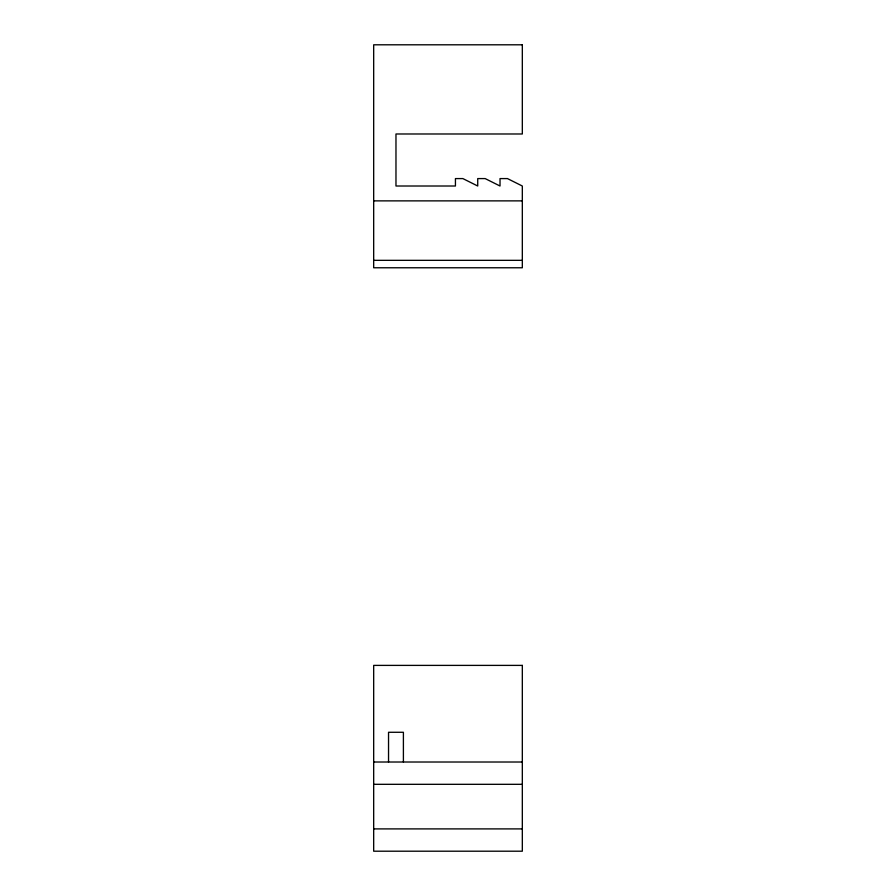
<?xml version="1.0" encoding="UTF-8"?>
<svg xmlns="http://www.w3.org/2000/svg" width="896" height="896" viewBox="0 0 896 896"><rect width="100%" height="100%" fill="white"/><g stroke="black" fill="none" stroke-linecap="round" stroke-linejoin="round"><path stroke-width="1.34" d="M373.677 200.872L522.323 200.872M373.677 260.333L522.323 260.333M373.677 762.014L522.323 762.014M373.677 784.314L522.323 784.314M373.677 828.901L522.323 828.901M403.402 762.014L403.402 732.278L388.539 732.278L388.539 762.014M522.323 44.8L373.677 44.8L373.677 267.77L522.323 267.77L522.323 186.01L507.461 178.584L500.024 178.584L500.024 186.01L485.162 178.584L477.725 178.584L477.725 186.01L462.862 178.584L455.437 178.584L455.437 186.01L395.976 186.01L395.976 133.986L522.323 133.986L522.323 44.8M522.323 665.392L373.677 665.392L373.677 851.2L522.323 851.2L522.323 665.392"/></g></svg>
